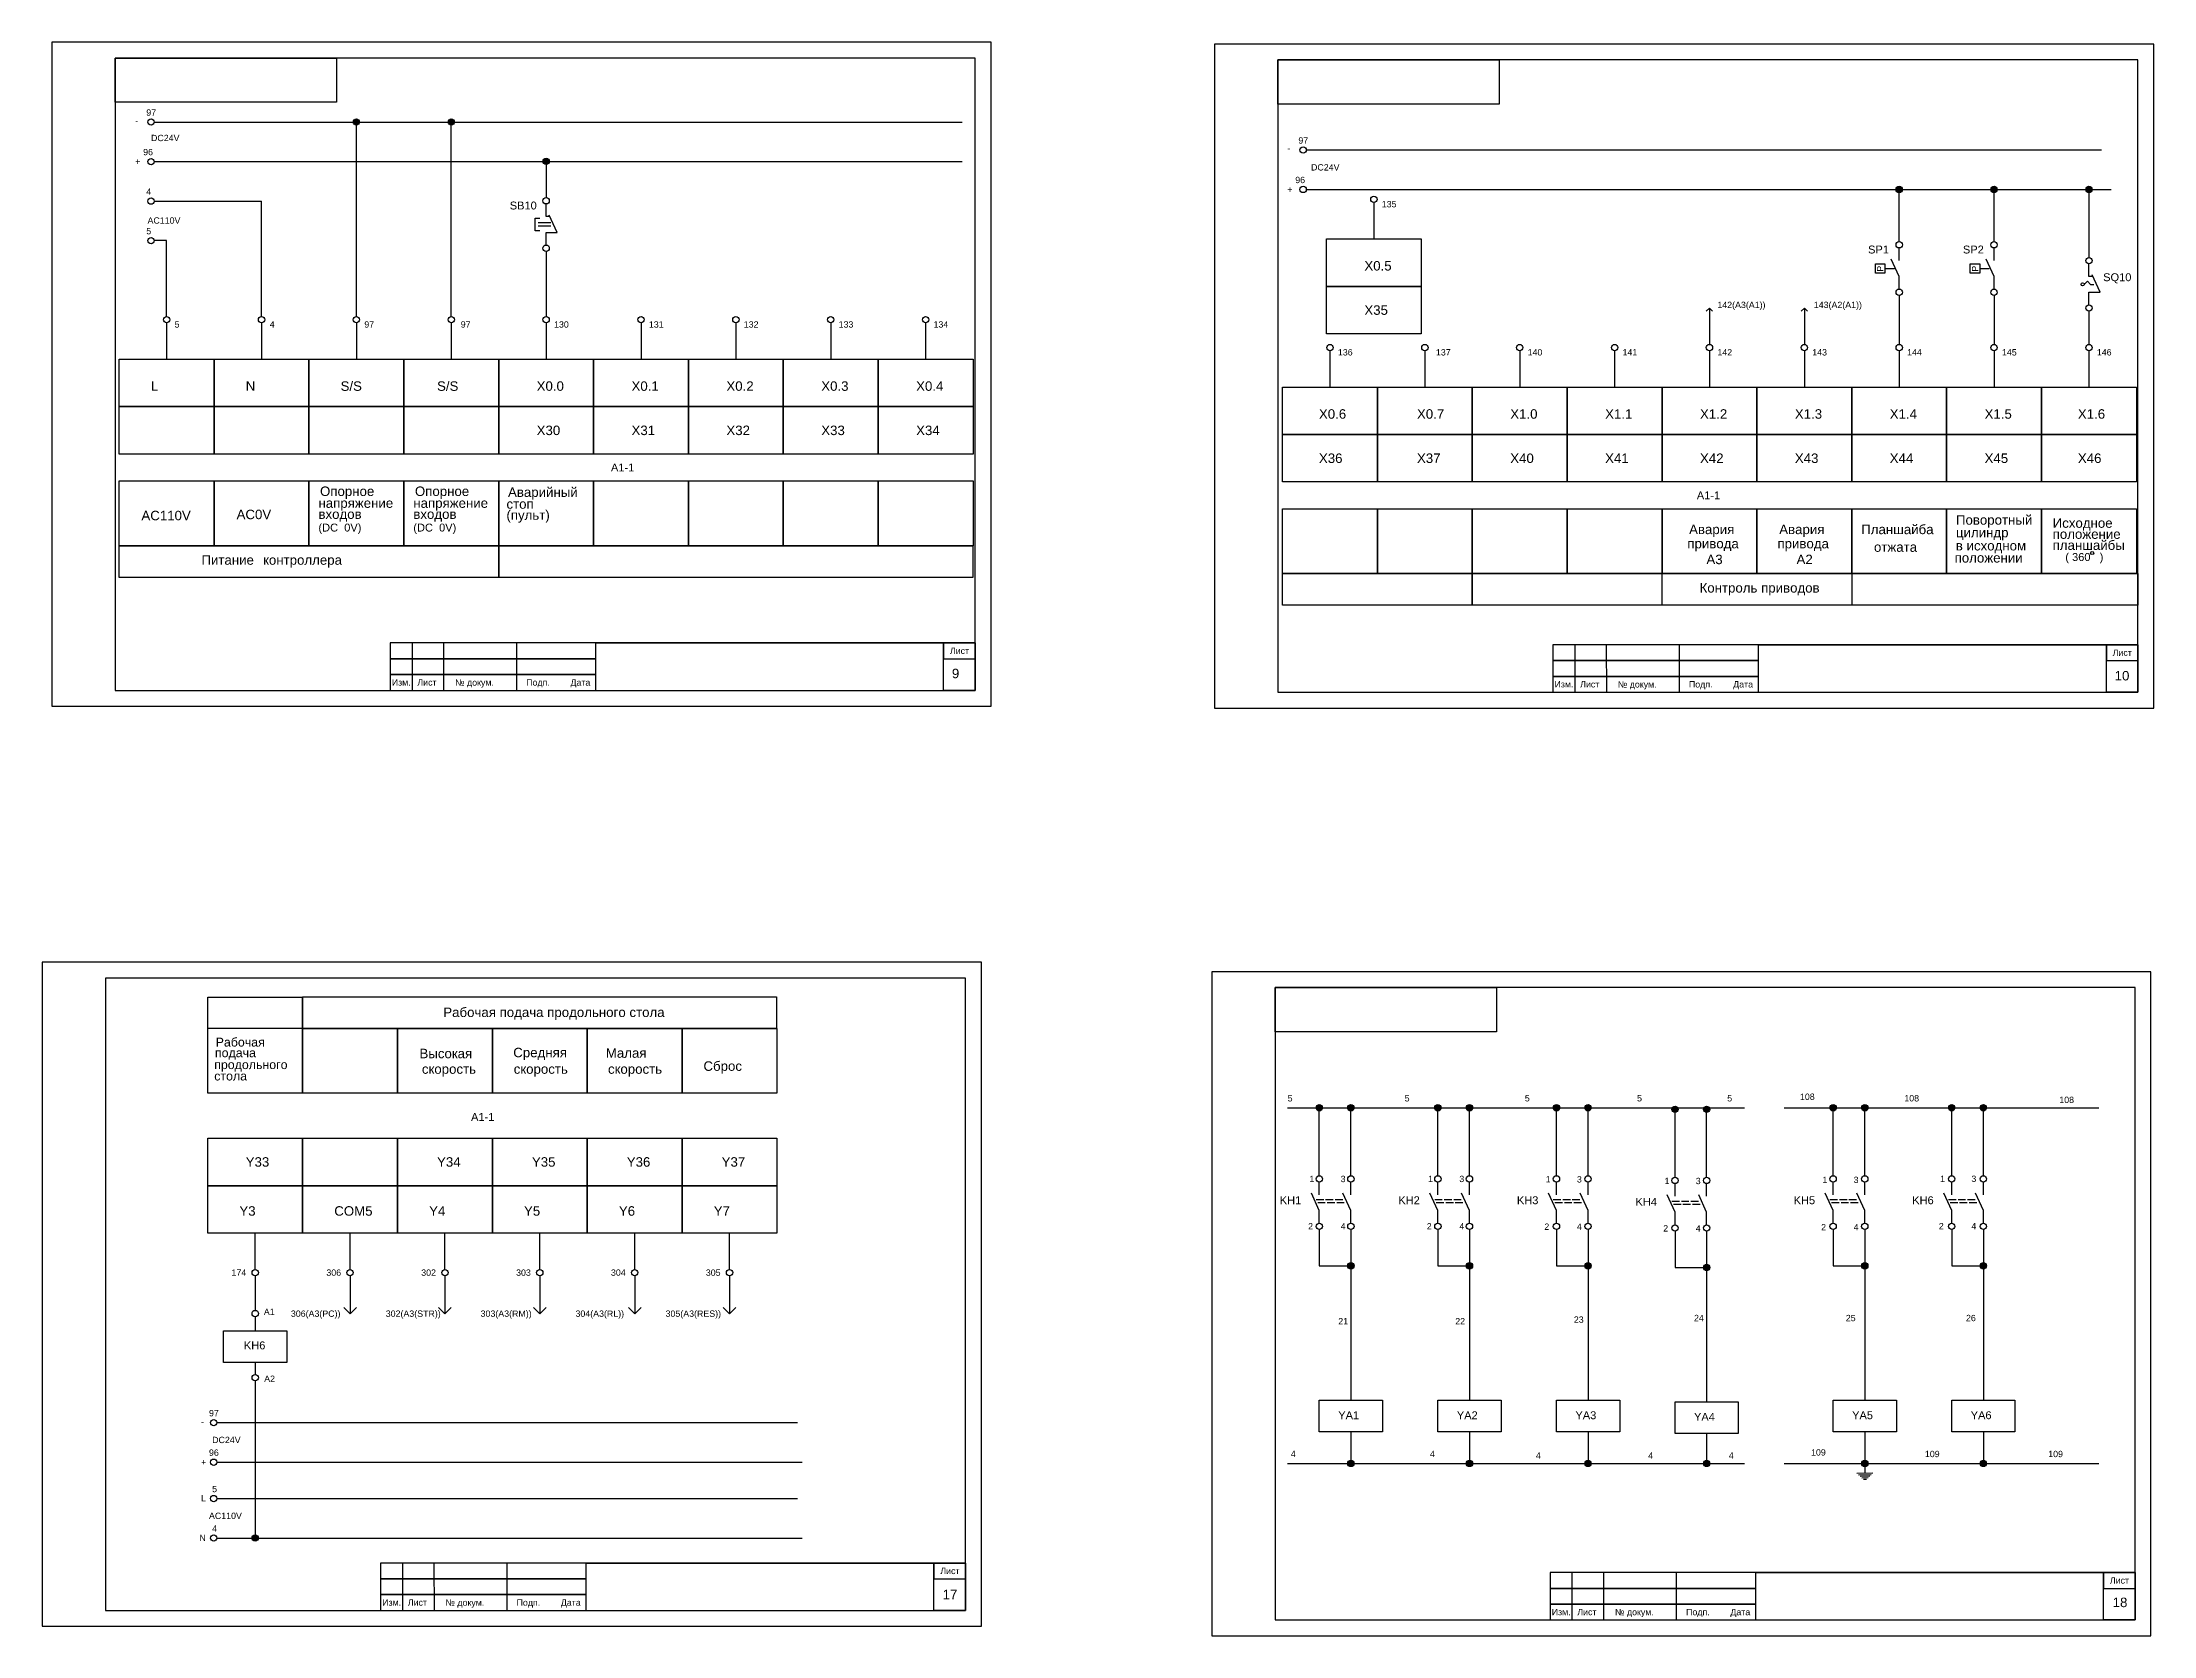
# Model space of a CAD drawing. Header units: millimetres. Extents: x 2144 to 8705, y -937 to 1906.
# Drawn here: x 5941 to 6609, y 120 to 624 of the extents above; entities that cross this region are included whole.
import ezdxf

# ---------------------------------------------------------------- set-up
doc = ezdxf.new("R2010")
doc.units = ezdxf.units.MM
doc.linetypes.add('ACAD_ISO02W100', pattern=[15, 12, -3])
for name, color, linetype, lineweight in [('Маркировка', 7, 'Continuous', 25), ('Оформление', 7, 'Continuous', 30), ('Элементы', 7, 'Continuous', 30)]:
    doc.layers.add(name, color=color, linetype=linetype, lineweight=lineweight)
doc.styles.get("Standard").update_dxf_attribs({"font": 'arial.ttf'})

msp = doc.modelspace()

# ---------------------------------------------------------------- hatches: boundary and pattern name
at = {"layer": 'Элементы'}
h = msp.add_hatch(color=256, dxfattribs=at)
h.dxf.hatch_style = 1
h.paths.add_polyline_path([(6041.73, 598.33, 1), (6039.73, 598.33, 1)])
h = msp.add_hatch(color=256, dxfattribs=at)
h.dxf.hatch_style = 1
h.paths.add_polyline_path([(6071.73, 598.33, 1), (6069.73, 598.33, 1)])
h = msp.add_hatch(color=256, dxfattribs=at)
h.dxf.hatch_style = 1
h.paths.add_polyline_path([(6101.72, 585.93, 1), (6099.72, 585.93, 1)])
h = msp.add_hatch(color=256, dxfattribs=at)
h.dxf.hatch_style = 1
h.paths.add_polyline_path([(6529.61, 577.01, 1), (6527.61, 577.01, 1)])
h = msp.add_hatch(color=256, dxfattribs=at)
h.dxf.hatch_style = 1
h.paths.add_polyline_path([(6559.61, 577.01, 1), (6557.61, 577.01, 1)])
h = msp.add_hatch(color=256, dxfattribs=at)
h.dxf.hatch_style = 1
h.paths.add_polyline_path([(6589.61, 577.01, 1), (6587.61, 577.01, 1)])
h = msp.add_hatch(color=256, dxfattribs=at)
h.dxf.hatch_style = 1
h.paths.add_polyline_path([(6346.22, 286.58, 1), (6344.22, 286.58, 1)])
h = msp.add_hatch(color=256, dxfattribs=at)
h.dxf.hatch_style = 1
h.paths.add_polyline_path([(6356.22, 286.58, 1), (6354.22, 286.58, 1)])
h = msp.add_hatch(color=256, dxfattribs=at)
h.dxf.hatch_style = 1
h.paths.add_polyline_path([(6383.72, 286.58, 1), (6381.72, 286.58, 1)])
h = msp.add_hatch(color=256, dxfattribs=at)
h.dxf.hatch_style = 1
h.paths.add_polyline_path([(6393.72, 286.58, 1), (6391.72, 286.58, 1)])
h = msp.add_hatch(color=256, dxfattribs=at)
h.dxf.hatch_style = 1
h.paths.add_polyline_path([(6421.22, 286.58, 1), (6419.22, 286.58, 1)])
h = msp.add_hatch(color=256, dxfattribs=at)
h.dxf.hatch_style = 1
h.paths.add_polyline_path([(6431.22, 286.58, 1), (6429.22, 286.58, 1)])
h = msp.add_hatch(color=256, dxfattribs=at)
h.dxf.hatch_style = 1
h.paths.add_polyline_path([(6508.72, 286.58, 1), (6506.72, 286.58, 1)])
h = msp.add_hatch(color=256, dxfattribs=at)
h.dxf.hatch_style = 1
h.paths.add_polyline_path([(6518.72, 286.58, 1), (6516.72, 286.58, 1)])
h = msp.add_hatch(color=256, dxfattribs=at)
h.dxf.hatch_style = 1
h.paths.add_polyline_path([(6546.22, 286.58, 1), (6544.22, 286.58, 1)])
h = msp.add_hatch(color=256, dxfattribs=at)
h.dxf.hatch_style = 1
h.paths.add_polyline_path([(6556.22, 286.58, 1), (6554.22, 286.58, 1)])
h = msp.add_hatch(color=256, dxfattribs=at)
h.dxf.hatch_style = 1
h.paths.add_polyline_path([(6458.72, 286.08, 1), (6456.72, 286.08, 1)])
h = msp.add_hatch(color=256, dxfattribs=at)
h.dxf.hatch_style = 1
h.paths.add_polyline_path([(6468.72, 286.08, 1), (6466.72, 286.08, 1)])
h = msp.add_hatch(color=256, dxfattribs=at)
h.dxf.hatch_style = 1
h.paths.add_polyline_path([(6356.22, 236.58, 1), (6354.22, 236.58, 1)])
h = msp.add_hatch(color=256, dxfattribs=at)
h.dxf.hatch_style = 1
h.paths.add_polyline_path([(6393.72, 236.58, 1), (6391.72, 236.58, 1)])
h = msp.add_hatch(color=256, dxfattribs=at)
h.dxf.hatch_style = 1
h.paths.add_polyline_path([(6431.22, 236.58, 1), (6429.22, 236.58, 1)])
h = msp.add_hatch(color=256, dxfattribs=at)
h.dxf.hatch_style = 1
h.paths.add_polyline_path([(6468.72, 236.08, 1), (6466.72, 236.08, 1)])
h = msp.add_hatch(color=256, dxfattribs=at)
h.dxf.hatch_style = 1
h.paths.add_polyline_path([(6518.72, 236.58, 1), (6516.72, 236.58, 1)])
h = msp.add_hatch(color=256, dxfattribs=at)
h.dxf.hatch_style = 1
h.paths.add_polyline_path([(6556.22, 236.58, 1), (6554.22, 236.58, 1)])
h = msp.add_hatch(color=256, dxfattribs=at)
h.dxf.hatch_style = 1
h.paths.add_polyline_path([(6356.22, 174.08, 1), (6354.22, 174.08, 1)])
h = msp.add_hatch(color=256, dxfattribs=at)
h.dxf.hatch_style = 1
h.paths.add_polyline_path([(6393.72, 174.08, 1), (6391.72, 174.08, 1)])
h = msp.add_hatch(color=256, dxfattribs=at)
h.dxf.hatch_style = 1
h.paths.add_polyline_path([(6431.22, 174.08, 1), (6429.22, 174.08, 1)])
h = msp.add_hatch(color=256, dxfattribs=at)
h.dxf.hatch_style = 1
h.paths.add_polyline_path([(6468.72, 174.08, 1), (6466.72, 174.08, 1)])
h = msp.add_hatch(color=256, dxfattribs=at)
h.dxf.hatch_style = 1
h.paths.add_polyline_path([(6518.72, 174.08, 1), (6516.72, 174.08, 1)])
h = msp.add_hatch(color=256, dxfattribs=at)
h.dxf.hatch_style = 1
h.paths.add_polyline_path([(6556.22, 174.08, 1), (6554.22, 174.08, 1)])
h = msp.add_hatch(color=256, dxfattribs=at)
h.dxf.hatch_style = 1
h.paths.add_polyline_path([(6009.7, 150.49, 1), (6007.7, 150.49, 1)])

# ---------------------------------------------------------------- linework, layer by layer
at = {"layer": 'Оформление'}
for p, q in [((6236.42, 618.59), (5964.42, 618.59)), ((5964.42, 618.59), (5964.42, 418.59)), ((6236.42, 418.59), (6236.42, 618.59)), ((6604.11, 618.01), (6332.11, 618.01)), ((6332.11, 618.01), (6332.11, 418.01)), ((6604.11, 418.01), (6604.11, 618.01)), ((5964.42, 418.59), (6236.42, 418.59)), ((6051.42, 418.59), (6236.42, 418.59)), ((6051.42, 418.59), (6236.42, 418.59)), ((6051.42, 418.59), (6236.42, 418.59)), ((6332.11, 418.01), (6604.11, 418.01)), ((6419.11, 418.01), (6604.11, 418.01)), ((6419.11, 418.01), (6604.11, 418.01)), ((6419.11, 418.01), (6604.11, 418.01)), ((6233.38, 327.59), (5961.38, 327.59)), ((5961.38, 327.59), (5961.38, 127.59)), ((6233.38, 127.59), (6233.38, 327.59)), ((6603.22, 324.58), (6331.22, 324.58)), ((6331.22, 324.58), (6331.22, 124.58)), ((6603.22, 124.58), (6603.22, 324.58)), ((5961.38, 127.59), (6233.38, 127.59)), ((6048.38, 127.59), (6233.38, 127.59)), ((6048.38, 127.59), (6233.38, 127.59)), ((6048.38, 127.59), (6233.38, 127.59)), ((6331.22, 124.58), (6603.22, 124.58)), ((6418.22, 124.58), (6603.22, 124.58)), ((6418.22, 124.58), (6603.22, 124.58)), ((6418.22, 124.58), (6603.22, 124.58))]:
    msp.add_line(p, q, dxfattribs=at)
at = {"layer": 'Оформление', "lineweight": 35}
for p, q in [((6116.42, 433.59), (6236.42, 433.59)), ((6484.11, 433.01), (6604.11, 433.01)), ((6113.38, 142.59), (6233.38, 142.59)), ((6483.22, 139.58), (6603.22, 139.58))]:
    msp.add_line(p, q, dxfattribs=at)
at = {"layer": 'Оформление'}
for points in [[(6241.42, 623.59), (5944.42, 623.59), (5944.42, 413.59), (6241.42, 413.59)], [(6609.11, 623.01), (6312.11, 623.01), (6312.11, 413.01), (6609.11, 413.01)], [(6347.48, 546.37), (6377.48, 546.37), (6377.48, 531.37), (6347.48, 531.37)], [(5965.73, 508.33), (5995.73, 508.33), (5995.73, 493.33), (5965.73, 493.33)], [(5995.73, 508.33), (6025.73, 508.33), (6025.73, 493.33), (5995.73, 493.33)], [(6025.73, 508.33), (6055.73, 508.33), (6055.73, 493.33), (6025.73, 493.33)], [(6055.73, 508.33), (6085.73, 508.33), (6085.73, 493.33), (6055.73, 493.33)], [(6085.73, 508.33), (6115.73, 508.33), (6115.73, 493.33), (6085.73, 493.33)], [(6115.73, 508.33), (6145.73, 508.33), (6145.73, 493.33), (6115.73, 493.33)], [(6145.73, 508.33), (6175.73, 508.33), (6175.73, 493.33), (6145.73, 493.33)], [(6175.73, 508.33), (6205.73, 508.33), (6205.73, 493.33), (6175.73, 493.33)], [(6205.73, 508.33), (6235.73, 508.33), (6235.73, 493.33), (6205.73, 493.33)], [(6333.61, 499.51), (6363.61, 499.51), (6363.61, 484.51), (6333.61, 484.51)], [(6363.61, 499.51), (6393.61, 499.51), (6393.61, 484.51), (6363.61, 484.51)], [(6393.61, 499.51), (6423.61, 499.51), (6423.61, 484.51), (6393.61, 484.51)], [(6423.61, 499.51), (6453.61, 499.51), (6453.61, 484.51), (6423.61, 484.51)], [(6453.61, 499.51), (6483.61, 499.51), (6483.61, 484.51), (6453.61, 484.51)], [(6483.61, 499.51), (6513.61, 499.51), (6513.61, 484.51), (6483.61, 484.51)], [(6513.61, 499.51), (6543.61, 499.51), (6543.61, 484.51), (6513.61, 484.51)], [(6543.61, 499.51), (6573.61, 499.51), (6573.61, 484.51), (6543.61, 484.51)], [(6573.61, 499.51), (6603.61, 499.51), (6603.61, 484.51), (6573.61, 484.51)], [(5965.73, 484.83), (5995.73, 484.83), (5995.73, 464.33), (5965.73, 464.33)], [(5995.73, 484.83), (6025.73, 484.83), (6025.73, 464.33), (5995.73, 464.33)], [(6025.73, 484.83), (6055.73, 484.83), (6055.73, 464.33), (6025.73, 464.33)], [(6055.73, 484.83), (6085.73, 484.83), (6085.73, 464.33), (6055.73, 464.33)], [(6085.73, 484.83), (6115.73, 484.83), (6115.73, 464.33), (6085.73, 464.33)], [(6115.73, 484.83), (6145.73, 484.83), (6145.73, 464.33), (6115.73, 464.33)], [(6145.73, 484.83), (6175.73, 484.83), (6175.73, 464.33), (6145.73, 464.33)], [(6175.73, 484.83), (6205.73, 484.83), (6205.73, 464.33), (6175.73, 464.33)], [(6205.73, 484.83), (6235.73, 484.83), (6235.73, 464.33), (6205.73, 464.33)], [(6333.61, 476.01), (6363.61, 476.01), (6363.61, 455.51), (6333.61, 455.51)], [(6363.61, 476.01), (6393.61, 476.01), (6393.61, 455.51), (6363.61, 455.51)], [(6393.61, 476.01), (6423.61, 476.01), (6423.61, 455.51), (6393.61, 455.51)], [(6423.61, 476.01), (6453.61, 476.01), (6453.61, 455.51), (6423.61, 455.51)], [(6453.61, 476.01), (6483.61, 476.01), (6483.61, 455.51), (6453.61, 455.51)], [(6483.61, 476.01), (6513.61, 476.01), (6513.61, 455.51), (6483.61, 455.51)], [(6513.61, 476.01), (6543.61, 476.01), (6543.61, 455.51), (6513.61, 455.51)], [(6543.61, 476.01), (6573.61, 476.01), (6573.61, 455.51), (6543.61, 455.51)], [(6573.61, 476.01), (6603.61, 476.01), (6603.61, 455.51), (6573.61, 455.51)], [(5965.73, 464.33), (6085.73, 464.33), (6085.73, 454.33), (5965.73, 454.33)], [(6085.73, 464.33), (6235.65, 464.33), (6235.65, 454.33), (6085.73, 454.33)], [(6333.61, 455.51), (6393.61, 455.51), (6393.61, 445.51), (6333.61, 445.51)], [(6393.61, 455.51), (6513.61, 455.51), (6513.61, 445.51), (6393.61, 445.51)], [(6453.61, 455.51), (6604.11, 455.51), (6604.11, 445.51), (6453.61, 445.51)], [(6051.42, 418.59), (6068.42, 418.59), (6068.39, 433.59), (6051.39, 433.59)], [(6051.42, 428.59), (6116.42, 428.59), (6116.42, 433.59), (6051.42, 433.59)], [(6051.42, 418.59), (6058.42, 418.59), (6058.42, 433.59), (6051.42, 433.59)], [(6051.42, 418.59), (6091.42, 418.59), (6091.42, 433.59), (6051.42, 433.59)], [(6051.42, 423.59), (6116.42, 423.59), (6116.42, 428.59), (6051.42, 428.59)], [(6236.42, 418.59), (6226.42, 418.59), (6226.42, 433.59), (6236.42, 433.59)], [(6236.42, 433.59), (6226.42, 433.59), (6226.42, 428.59), (6236.42, 428.59)], [(6419.11, 418.01), (6436.11, 418.01), (6436.09, 433.01), (6419.09, 433.01)], [(6419.11, 428.01), (6484.11, 428.01), (6484.11, 433.01), (6419.11, 433.01)], [(6419.11, 418.01), (6426.11, 418.01), (6426.11, 433.01), (6419.11, 433.01)], [(6419.11, 418.01), (6459.11, 418.01), (6459.11, 433.01), (6419.11, 433.01)], [(6419.11, 423.01), (6484.11, 423.01), (6484.11, 428.01), (6419.11, 428.01)], [(6604.11, 418.01), (6594.11, 418.01), (6594.11, 433.01), (6604.11, 433.01)], [(6604.11, 433.01), (6594.11, 433.01), (6594.11, 428.01), (6604.11, 428.01)], [(6051.42, 418.59), (6116.42, 418.59), (6116.42, 423.59), (6051.42, 423.59)], [(6419.11, 418.01), (6484.11, 418.01), (6484.11, 423.01), (6419.11, 423.01)], [(6238.38, 332.59), (5941.38, 332.59), (5941.38, 122.59), (6238.38, 122.59)], [(6608.22, 329.58), (6311.22, 329.58), (6311.22, 119.58), (6608.22, 119.58)], [(6023.71, 311.68), (5993.79, 311.68), (5993.79, 321.61), (6023.71, 321.61)], [(6173.62, 311.68), (6023.71, 311.68), (6023.71, 321.68), (6173.62, 321.68)], [(6023.72, 291.23), (5993.72, 291.23), (5993.72, 311.73), (6023.72, 311.73)], [(6053.73, 291.18), (6023.73, 291.18), (6023.73, 311.68), (6053.73, 311.68)], [(6083.73, 291.18), (6053.73, 291.18), (6053.73, 311.68), (6083.73, 311.68)], [(6113.73, 291.18), (6083.73, 291.18), (6083.73, 311.68), (6113.73, 311.68)], [(6143.73, 291.18), (6113.73, 291.18), (6113.73, 311.68), (6143.73, 311.68)], [(6173.73, 291.18), (6143.73, 291.18), (6143.73, 311.68), (6173.73, 311.68)], [(5993.73, 276.94), (6023.73, 276.94), (6023.73, 261.94), (5993.73, 261.94)], [(6023.73, 276.94), (6053.73, 276.94), (6053.73, 261.94), (6023.73, 261.94)], [(6053.73, 276.94), (6083.73, 276.94), (6083.73, 261.94), (6053.73, 261.94)], [(6083.73, 276.94), (6113.73, 276.94), (6113.73, 261.94), (6083.73, 261.94)], [(6113.73, 276.94), (6143.73, 276.94), (6143.73, 261.94), (6113.73, 261.94)], [(6143.73, 276.94), (6173.73, 276.94), (6173.73, 261.94), (6143.73, 261.94)], [(6048.38, 127.59), (6065.38, 127.59), (6065.36, 142.59), (6048.36, 142.59)], [(6048.38, 137.59), (6113.38, 137.59), (6113.38, 142.59), (6048.38, 142.59)], [(6048.38, 127.59), (6055.38, 127.59), (6055.38, 142.59), (6048.38, 142.59)], [(6048.38, 127.59), (6088.38, 127.59), (6088.38, 142.59), (6048.38, 142.59)], [(6233.38, 127.59), (6223.38, 127.59), (6223.38, 142.59), (6233.38, 142.59)], [(6233.38, 142.59), (6223.38, 142.59), (6223.38, 137.59), (6233.38, 137.59)], [(6048.38, 132.59), (6113.38, 132.59), (6113.38, 137.59), (6048.38, 137.59)], [(6418.22, 124.58), (6435.22, 124.58), (6435.2, 139.58), (6418.2, 139.58)], [(6418.22, 134.58), (6483.22, 134.58), (6483.22, 139.58), (6418.22, 139.58)], [(6418.22, 124.58), (6425.22, 124.58), (6425.22, 139.58), (6418.22, 139.58)], [(6418.22, 124.58), (6458.22, 124.58), (6458.22, 139.58), (6418.22, 139.58)], [(6418.22, 129.58), (6483.22, 129.58), (6483.22, 134.58), (6418.22, 134.58)], [(6603.22, 124.58), (6593.22, 124.58), (6593.22, 139.58), (6603.22, 139.58)], [(6603.22, 139.58), (6593.22, 139.58), (6593.22, 134.58), (6603.22, 134.58)], [(6048.38, 127.59), (6113.38, 127.59), (6113.38, 132.59), (6048.38, 132.59)], [(6418.22, 124.58), (6483.22, 124.58), (6483.22, 129.58), (6418.22, 129.58)]]:
    msp.add_lwpolyline(points, close=True, dxfattribs=at)
at = {"layer": 'Оформление', "lineweight": 30}
msp.add_circle((6589.64, 462.02), 0.5, dxfattribs=at)
at = {"layer": 'Элементы'}
for p, q in [((5976.78, 598.33), (6232.31, 598.33)), ((6040.73, 536.83), (6040.73, 598.33)), ((6070.73, 536.83), (6070.73, 598.33)), ((6341.11, 589.51), (6592.61, 589.51)), ((5976.78, 585.83), (6232.31, 585.83)), ((6100.72, 585.93), (6100.72, 574.43)), ((6341.11, 577.01), (6595.61, 577.01)), ((6528.61, 560.51), (6528.61, 577.01)), ((6558.61, 560.51), (6558.61, 577.01)), ((6588.61, 577.01), (6588.61, 555.51)), ((5976.78, 573.33), (6010.73, 573.33)), ((6010.73, 536.83), (6010.73, 573.33)), ((6097.22, 563.93), (6097.22, 567.93)), ((6097.22, 567.93), (6098.72, 567.93)), ((6100.72, 568.43), (6100.72, 572.43)), ((6101.95, 568.43), (6100.72, 568.43)), ((6104.22, 563.43), (6101.72, 568.93)), ((6362.48, 572.87), (6362.48, 561.37)), ((6098.72, 563.93), (6097.22, 563.93)), ((6102.22, 566.43), (6098.22, 566.43)), ((6102.22, 565.43), (6098.22, 565.43)), ((6100.72, 559.43), (6100.72, 563.43)), ((6100.72, 563.43), (6104.22, 563.43)), ((5980.73, 560.83), (5976.78, 560.83)), ((5980.73, 536.83), (5980.73, 560.83)), ((6100.72, 557.43), (6100.72, 536.93)), ((6528.61, 549.51), (6526.11, 555.01)), ((6528.61, 554.51), (6528.61, 558.51)), ((6558.61, 549.51), (6556.11, 555.01)), ((6558.61, 554.51), (6558.61, 558.51)), ((6524.1, 552.02), (6527.11, 552.01)), ((6528.61, 545.51), (6528.61, 549.51)), ((6554.1, 552.02), (6557.11, 552.01)), ((6558.61, 545.51), (6558.61, 549.51)), ((6587.11, 547.01), (6588.11, 548.01)), ((6588.11, 548.01), (6589.11, 547.01)), ((6588.61, 549.51), (6588.61, 553.51)), ((6589.84, 549.51), (6588.61, 549.51)), ((6592.11, 544.51), (6589.61, 550.01)), ((6528.61, 543.51), (6528.61, 528.01)), ((6558.61, 543.51), (6558.61, 528.01)), ((6588.61, 540.51), (6588.61, 544.51)), ((6588.61, 544.51), (6592.11, 544.51)), ((6589.11, 547.01), (6590.11, 547.01)), ((5980.73, 534.83), (5980.73, 523.33)), ((6010.73, 534.83), (6010.73, 523.33)), ((6040.73, 534.83), (6040.73, 523.33)), ((6070.73, 534.83), (6070.73, 523.33)), ((6100.73, 534.83), (6100.73, 523.33)), ((6130.73, 534.83), (6130.73, 523.33)), ((6160.73, 534.83), (6160.73, 523.33)), ((6190.73, 534.83), (6190.73, 523.33)), ((6220.73, 534.83), (6220.73, 523.33)), ((6468.61, 539.51), (6467.61, 538.51)), ((6468.61, 539.51), (6468.61, 528.01)), ((6468.61, 539.51), (6469.61, 538.51)), ((6498.61, 539.51), (6497.61, 538.51)), ((6498.61, 539.51), (6498.61, 528.01)), ((6498.61, 539.51), (6499.61, 538.51)), ((6588.61, 538.51), (6588.61, 528.01)), ((6348.61, 526.01), (6348.61, 514.51)), ((6378.61, 526.01), (6378.61, 514.51)), ((6408.61, 526.01), (6408.61, 514.51)), ((6438.61, 526.01), (6438.61, 514.51)), ((6468.61, 526.01), (6468.61, 514.51)), ((6498.61, 526.01), (6498.61, 514.51)), ((6528.61, 526.01), (6528.61, 514.51)), ((6558.61, 526.01), (6558.61, 514.51)), ((6588.61, 526.01), (6588.61, 514.51)), ((6335.22, 286.58), (6479.72, 286.58)), ((6345.22, 265.08), (6345.22, 286.58)), ((6355.22, 265.08), (6355.22, 286.58)), ((6382.72, 265.08), (6382.72, 286.58)), ((6392.72, 265.08), (6392.72, 286.58)), ((6420.22, 265.08), (6420.22, 286.58)), ((6430.22, 265.08), (6430.22, 286.58)), ((6457.72, 264.58), (6457.72, 286.08)), ((6467.72, 264.58), (6467.72, 286.08)), ((6492.22, 286.58), (6591.72, 286.58)), ((6507.72, 265.08), (6507.72, 286.58)), ((6517.72, 265.08), (6517.72, 286.58)), ((6545.22, 265.08), (6545.22, 286.58)), ((6555.22, 265.08), (6555.22, 286.58)), ((6345.22, 259.08), (6345.22, 263.08)), ((6355.22, 259.08), (6355.22, 263.08)), ((6382.72, 259.08), (6382.72, 263.08)), ((6392.72, 259.08), (6392.72, 263.08)), ((6420.22, 259.08), (6420.22, 263.08)), ((6430.22, 259.08), (6430.22, 263.08)), ((6457.72, 258.58), (6457.72, 262.58)), ((6467.72, 258.58), (6467.72, 262.58)), ((6507.72, 259.08), (6507.72, 263.08)), ((6517.72, 259.08), (6517.72, 263.08)), ((6545.22, 259.08), (6545.22, 263.08)), ((6555.22, 259.08), (6555.22, 263.08)), ((6345.22, 254.08), (6342.72, 259.58)), ((6345.22, 250.08), (6345.22, 254.08)), ((6355.22, 254.08), (6352.72, 259.58)), ((6355.22, 250.08), (6355.22, 254.08)), ((6382.72, 254.08), (6380.22, 259.58)), ((6382.72, 250.08), (6382.72, 254.08)), ((6392.72, 254.08), (6390.22, 259.58)), ((6392.72, 250.08), (6392.72, 254.08)), ((6420.22, 254.08), (6417.72, 259.58)), ((6420.22, 250.08), (6420.22, 254.08)), ((6430.22, 254.08), (6427.72, 259.58)), ((6430.22, 250.08), (6430.22, 254.08)), ((6457.72, 253.58), (6455.22, 259.08)), ((6467.72, 253.58), (6465.22, 259.08)), ((6507.72, 254.08), (6505.22, 259.58)), ((6507.72, 250.08), (6507.72, 254.08)), ((6517.72, 254.08), (6515.22, 259.58)), ((6517.72, 250.08), (6517.72, 254.08)), ((6545.22, 254.08), (6542.72, 259.58)), ((6545.22, 250.08), (6545.22, 254.08)), ((6555.22, 254.08), (6552.72, 259.58)), ((6555.22, 250.08), (6555.22, 254.08)), ((6345.22, 248.08), (6345.22, 236.58)), ((6355.22, 248.08), (6355.22, 204.08)), ((6382.72, 248.08), (6382.72, 236.58)), ((6392.72, 248.08), (6392.72, 204.08)), ((6420.22, 248.08), (6420.22, 236.58)), ((6430.22, 248.08), (6430.22, 204.08)), ((6457.72, 249.58), (6457.72, 253.58)), ((6457.72, 247.58), (6457.72, 236.08)), ((6467.72, 249.58), (6467.72, 253.58)), ((6467.72, 247.58), (6467.72, 203.58)), ((6507.72, 248.08), (6507.72, 236.58)), ((6517.72, 248.08), (6517.72, 204.08)), ((6545.22, 248.08), (6545.22, 236.58)), ((6555.22, 248.08), (6555.22, 204.08)), ((6008.73, 235.44), (6008.73, 246.94)), ((6038.73, 235.44), (6038.73, 246.94)), ((6068.73, 235.44), (6068.73, 246.94)), ((6098.73, 235.44), (6098.73, 246.94)), ((6128.73, 235.44), (6128.73, 246.94)), ((6158.73, 235.44), (6158.73, 246.94)), ((6345.22, 236.58), (6355.22, 236.58)), ((6382.72, 236.58), (6392.72, 236.58)), ((6420.22, 236.58), (6430.22, 236.58)), ((6457.72, 236.08), (6467.72, 236.08)), ((6507.72, 236.58), (6517.72, 236.58)), ((6545.22, 236.58), (6555.22, 236.58)), ((6008.73, 233.44), (6008.73, 222.49)), ((6038.73, 233.44), (6038.73, 221.44)), ((6068.73, 233.44), (6068.73, 221.44)), ((6098.73, 233.44), (6098.73, 221.44)), ((6128.73, 233.44), (6128.73, 221.44)), ((6158.73, 233.44), (6158.73, 221.44)), ((6008.73, 220.49), (6008.73, 215.99)), ((6038.73, 221.44), (6036.73, 223.44)), ((6038.73, 221.44), (6040.73, 223.44)), ((6068.73, 221.44), (6066.73, 223.44)), ((6068.73, 221.44), (6070.73, 223.44)), ((6098.73, 221.44), (6096.73, 223.44)), ((6098.73, 221.44), (6100.73, 223.44)), ((6128.73, 221.44), (6126.73, 223.44)), ((6128.73, 221.44), (6130.73, 223.44)), ((6158.73, 221.44), (6156.73, 223.44)), ((6158.73, 221.44), (6160.73, 223.44)), ((6008.73, 205.99), (6008.74, 202.2)), ((6355.22, 204.08), (6355.22, 194.08)), ((6392.72, 204.08), (6392.72, 194.08)), ((6430.22, 204.08), (6430.22, 194.08)), ((6467.72, 203.58), (6467.72, 193.58)), ((6517.72, 204.08), (6517.72, 194.08)), ((6555.22, 204.08), (6555.22, 194.08)), ((6008.75, 200.2), (6008.7, 150.49)), ((5996.61, 186.99), (6180.23, 186.99)), ((6355.22, 184.08), (6355.22, 175.08)), ((6392.72, 184.08), (6392.72, 175.08)), ((6430.22, 184.08), (6430.22, 175.08)), ((6467.72, 183.58), (6467.72, 174.58)), ((6517.72, 184.08), (6517.72, 175.08)), ((6555.22, 184.08), (6555.22, 175.08)), ((5996.61, 174.49), (6181.73, 174.49)), ((6335.22, 174.08), (6479.72, 174.08)), ((6492.22, 174.08), (6591.72, 174.08)), ((6515.26, 171.02), (6520.26, 171.15)), ((6515.77, 170.53), (6519.77, 170.64)), ((6516.28, 170.05), (6519.28, 170.12)), ((6516.8, 169.56), (6518.8, 169.61)), ((6517.31, 169.07), (6518.31, 169.1)), ((6517.71, 173.08), (6517.76, 171.08)), ((5996.61, 162.99), (6180.23, 162.99)), ((5996.61, 150.49), (6181.73, 150.49))]:
    msp.add_line(p, q, dxfattribs=at)
at = {"layer": 'Элементы', "linetype": 'ACAD_ISO02W100', "lineweight": 25, "ltscale": 0.2}
for p, q in [((6344.22, 257.58), (6352.72, 257.58)), ((6344.72, 256.58), (6353.22, 256.58)), ((6381.72, 257.58), (6390.22, 257.58)), ((6382.22, 256.58), (6390.72, 256.58)), ((6419.22, 257.58), (6427.72, 257.58)), ((6419.72, 256.58), (6428.22, 256.58)), ((6456.72, 257.08), (6465.22, 257.08)), ((6457.22, 256.08), (6465.72, 256.08)), ((6506.72, 257.58), (6515.22, 257.58)), ((6507.22, 256.58), (6515.72, 256.58)), ((6544.22, 257.58), (6552.72, 257.58)), ((6544.72, 256.58), (6553.22, 256.58))]:
    msp.add_line(p, q, dxfattribs=at)
at = {"layer": 'Элементы'}
for points in [[(6034.42, 618.59), (6034.42, 604.59), (5964.42, 604.59), (5964.42, 618.59)], [(6402.11, 618.01), (6402.11, 604.01), (6332.11, 604.01), (6332.11, 618.01)], [(6347.48, 561.37), (6377.48, 561.37), (6377.48, 546.37), (6347.48, 546.37)], [(6521.1, 550.52), (6521.1, 553.52), (6524.1, 553.52), (6524.1, 550.52)], [(6551.1, 550.52), (6551.1, 553.52), (6554.1, 553.52), (6554.1, 550.52)], [(5965.73, 523.33), (5995.73, 523.33), (5995.73, 508.33), (5965.73, 508.33)], [(5995.73, 523.33), (6025.73, 523.33), (6025.73, 508.33), (5995.73, 508.33)], [(6025.73, 523.33), (6055.73, 523.33), (6055.73, 508.33), (6025.73, 508.33)], [(6055.73, 523.33), (6085.73, 523.33), (6085.73, 508.33), (6055.73, 508.33)], [(6085.73, 523.33), (6115.73, 523.33), (6115.73, 508.33), (6085.73, 508.33)], [(6115.73, 523.33), (6145.73, 523.33), (6145.73, 508.33), (6115.73, 508.33)], [(6145.73, 523.33), (6175.73, 523.33), (6175.73, 508.33), (6145.73, 508.33)], [(6175.73, 523.33), (6205.73, 523.33), (6205.73, 508.33), (6175.73, 508.33)], [(6205.73, 523.33), (6235.73, 523.33), (6235.73, 508.33), (6205.73, 508.33)], [(6333.61, 514.51), (6363.61, 514.51), (6363.61, 499.51), (6333.61, 499.51)], [(6363.61, 514.51), (6393.61, 514.51), (6393.61, 499.51), (6363.61, 499.51)], [(6393.61, 514.51), (6423.61, 514.51), (6423.61, 499.51), (6393.61, 499.51)], [(6423.61, 514.51), (6453.61, 514.51), (6453.61, 499.51), (6423.61, 499.51)], [(6453.61, 514.51), (6483.61, 514.51), (6483.61, 499.51), (6453.61, 499.51)], [(6483.61, 514.51), (6513.61, 514.51), (6513.61, 499.51), (6483.61, 499.51)], [(6513.61, 514.51), (6543.61, 514.51), (6543.61, 499.51), (6513.61, 499.51)], [(6543.61, 514.51), (6573.61, 514.51), (6573.61, 499.51), (6543.61, 499.51)], [(6573.61, 514.51), (6603.61, 514.51), (6603.61, 499.51), (6573.61, 499.51)], [(6401.22, 324.58), (6401.22, 310.58), (6331.22, 310.58), (6331.22, 324.58)], [(6023.73, 246.94), (5993.73, 246.94), (5993.73, 261.94), (6023.73, 261.94)], [(6053.73, 246.94), (6023.73, 246.94), (6023.73, 261.94), (6053.73, 261.94)], [(6083.73, 246.94), (6053.73, 246.94), (6053.73, 261.94), (6083.73, 261.94)], [(6113.73, 246.94), (6083.73, 246.94), (6083.73, 261.94), (6113.73, 261.94)], [(6143.73, 246.94), (6113.73, 246.94), (6113.73, 261.94), (6143.73, 261.94)], [(6173.73, 246.94), (6143.73, 246.94), (6143.73, 261.94), (6173.73, 261.94)], [(5998.73, 215.99), (6018.73, 215.99), (6018.73, 205.99), (5998.73, 205.99)], [(6345.22, 194.08), (6365.22, 194.08), (6365.22, 184.08), (6345.22, 184.08)], [(6382.72, 194.08), (6402.72, 194.08), (6402.72, 184.08), (6382.72, 184.08)], [(6420.22, 194.08), (6440.22, 194.08), (6440.22, 184.08), (6420.22, 184.08)], [(6507.72, 194.08), (6527.72, 194.08), (6527.72, 184.08), (6507.72, 184.08)], [(6545.22, 194.08), (6565.22, 194.08), (6565.22, 184.08), (6545.22, 184.08)], [(6457.72, 193.58), (6477.72, 193.58), (6477.72, 183.58), (6457.72, 183.58)]]:
    msp.add_lwpolyline(points, close=True, dxfattribs=at)
for centre, radius in [((5975.78, 598.33), 1), ((6040.73, 598.33), 1), ((6070.73, 598.33), 1), ((6340.11, 589.51), 1), ((5975.78, 585.83), 1), ((6100.72, 585.93), 1), ((5975.78, 573.33), 1), ((6100.72, 573.43), 1), ((6340.11, 577.01), 1), ((6362.48, 573.87), 1), ((6528.61, 577.01), 1), ((6558.61, 577.01), 1), ((6588.61, 577.01), 1), ((5975.78, 560.83), 1), ((6100.72, 558.43), 1), ((6528.61, 559.51), 1), ((6558.61, 559.51), 1), ((6588.61, 554.51), 1), ((6528.61, 544.51), 1), ((6558.61, 544.51), 1), ((6586.61, 547.01), 0.5), ((5980.73, 535.83), 1), ((6010.73, 535.83), 1), ((6040.73, 535.83), 1), ((6070.73, 535.83), 1), ((6100.73, 535.83), 1), ((6130.73, 535.83), 1), ((6160.73, 535.83), 1), ((6190.73, 535.83), 1), ((6220.73, 535.83), 1), ((6588.61, 539.51), 1), ((6348.61, 527.01), 1), ((6378.61, 527.01), 1), ((6408.61, 527.01), 1), ((6438.61, 527.01), 1), ((6468.61, 527.01), 1), ((6498.61, 527.01), 1), ((6528.61, 527.01), 1), ((6558.61, 527.01), 1), ((6588.61, 527.01), 1), ((6345.22, 286.58), 1), ((6355.22, 286.58), 1), ((6382.72, 286.58), 1), ((6392.72, 286.58), 1), ((6420.22, 286.58), 1), ((6430.22, 286.58), 1), ((6507.72, 286.58), 1), ((6517.72, 286.58), 1), ((6545.22, 286.58), 1), ((6555.22, 286.58), 1), ((6457.72, 286.08), 1), ((6467.72, 286.08), 1), ((6345.22, 264.08), 1), ((6355.22, 264.08), 1), ((6382.72, 264.08), 1), ((6392.72, 264.08), 1), ((6420.22, 264.08), 1), ((6430.22, 264.08), 1), ((6457.72, 263.58), 1), ((6467.72, 263.58), 1), ((6507.72, 264.08), 1), ((6517.72, 264.08), 1), ((6545.22, 264.08), 1), ((6555.22, 264.08), 1), ((6345.22, 249.08), 1), ((6355.22, 249.08), 1), ((6382.72, 249.08), 1), ((6392.72, 249.08), 1), ((6420.22, 249.08), 1), ((6430.22, 249.08), 1), ((6457.72, 248.58), 1), ((6467.72, 248.58), 1), ((6507.72, 249.08), 1), ((6517.72, 249.08), 1), ((6545.22, 249.08), 1), ((6555.22, 249.08), 1), ((6008.73, 234.44), 1), ((6038.73, 234.44), 1), ((6068.73, 234.44), 1), ((6098.73, 234.44), 1), ((6128.73, 234.44), 1), ((6158.73, 234.44), 1), ((6355.22, 236.58), 1), ((6392.72, 236.58), 1), ((6430.22, 236.58), 1), ((6467.72, 236.08), 1), ((6517.72, 236.58), 1), ((6555.22, 236.58), 1), ((6008.73, 221.49), 1), ((6008.73, 201.2), 1), ((5995.61, 186.99), 1), ((5995.61, 174.49), 1), ((6355.22, 174.08), 1), ((6392.72, 174.08), 1), ((6430.22, 174.08), 1), ((6467.72, 174.08), 1), ((6517.72, 174.08), 1), ((6555.22, 174.08), 1), ((5995.61, 162.99), 1), ((5995.61, 150.49), 1), ((6008.7, 150.49), 1)]:
    msp.add_circle(centre, radius, dxfattribs=at)

# ---------------------------------------------------------------- texts
at = {"layer": 'Маркировка'}
for s, height, p in [('97', 2, (5974.28, 600.34)), ('-', 2, (5970.78, 597.83)), ('DC24V', 2, (5975.78, 592.3)), ('96', 2, (5973.29, 587.84)), ('-', 2, (6335.11, 589.01)), ('97', 2, (6338.61, 591.52)), ('+', 2, (5970.78, 584.83)), ('96', 2, (6337.62, 579.02)), ('DC24V', 2, (6342.61, 583.01)), ('4', 2, (5974.28, 575.34)), ('+', 2, (6335.11, 576.01)), ('AC110V', 2, (5974.68, 566.2)), ('SB10', 2.5, (6089.22, 570.69)), ('135', 2, (6364.98, 571.37)), ('5', 2, (5974.28, 562.84)), ('SP1', 2.5, (6518.76, 556.77)), ('SP2', 2.5, (6548.76, 556.77)), ('SQ10', 2.5, (6593.11, 548.01)), ('142(А3(A1))', 2, (6471.11, 539.51)), ('143(А2(A1))', 2, (6501.61, 539.51)), ('5', 2, (5983.24, 533.33)), ('4', 2, (6013.33, 533.35)), ('97', 2, (6043.23, 533.33)), ('97', 2, (6073.73, 533.33)), ('130', 2, (6103.23, 533.33)), ('131', 2, (6133.23, 533.33)), ('132', 2, (6163.23, 533.33)), ('133', 2, (6193.23, 533.33)), ('134', 2, (6223.23, 533.33)), ('136', 2, (6351.11, 524.51)), ('137', 2, (6382.11, 524.51)), ('140', 2, (6411.11, 524.51)), ('141', 2, (6441.11, 524.51)), ('142', 2, (6471.11, 524.51)), ('143', 2, (6501.11, 524.51)), ('144', 2, (6531.11, 524.51)), ('145', 2, (6561.11, 524.51)), ('146', 2, (6591.11, 524.51)), ('A1-1', 2.5, (6121.23, 487.83)), ('A1-1', 2.5, (6464.61, 479.01)), ('5', 2, (6335.22, 288.58)), ('5', 2, (6372.22, 288.58)), ('5', 2, (6410.22, 288.58)), ('5', 2, (6445.72, 288.58)), ('5', 2, (6474.22, 288.58)), ('108', 2, (6497.23, 289.08)), ('108', 2, (6530.23, 288.58)), ('108', 2, (6579.23, 288.08)), ('A1-1', 2.5, (6076.99, 282.42)), ('1', 2, (6342.1, 263.06)), ('3', 2, (6351.98, 263.06)), ('1', 2, (6379.63, 263.07)), ('3', 2, (6389.51, 263.07)), ('1', 2, (6416.81, 262.95)), ('3', 2, (6426.69, 262.95)), ('1', 2, (6454.39, 262.42)), ('3', 2, (6464.27, 262.42)), ('1', 2, (6504.32, 262.77)), ('3', 2, (6514.2, 262.77)), ('1', 2, (6541.56, 263.12)), ('3', 2, (6551.44, 263.12)), ('KH1', 2.5, (6332.72, 256.08)), ('KH2', 2.5, (6370.22, 256.08)), ('KH3', 2.5, (6407.72, 256.08)), ('KH4', 2.5, (6445.22, 255.58)), ('KH5', 2.5, (6495.22, 256.08)), ('KH6', 2.5, (6532.72, 256.08)), ('2', 2, (6341.68, 248.09)), ('4', 2, (6351.98, 248.09)), ('2', 2, (6379.21, 248.09)), ('4', 2, (6389.51, 248.09)), ('2', 2, (6416.39, 247.97)), ('4', 2, (6426.69, 247.97)), ('2', 2, (6453.98, 247.44)), ('4', 2, (6464.27, 247.44)), ('2', 2, (6503.91, 247.79)), ('4', 2, (6514.2, 247.79)), ('2', 2, (6541.14, 248.15)), ('4', 2, (6551.44, 248.15)), ('174', 2, (6001.23, 233.44)), ('306', 2, (6031.23, 233.44)), ('302', 2, (6061.23, 233.44)), ('303', 2, (6091.23, 233.44)), ('304', 2, (6121.23, 233.44)), ('305', 2, (6151.23, 233.44)), ('A1', 2, (6011.46, 221.04)), ('306(A3(PC))', 2, (6020.01, 220.46)), ('302(A3(STR))', 2, (6050.01, 220.46)), ('303(A3(RM))', 2, (6080.01, 220.46)), ('304(A3(RL))', 2, (6110.01, 220.46)), ('305(A3(RES))', 2, (6138.5, 220.46)), ('23', 2, (6425.72, 218.58)), ('24', 2, (6463.72, 219.08)), ('25', 2, (6511.72, 219.08)), ('26', 2, (6549.72, 219.08)), ('21', 2, (6351.22, 218.08)), ('22', 2, (6388.22, 218.08)), ('KH6', 2.5, (6005.15, 210.18)), ('A2', 2, (6011.58, 199.88)), ('-', 2, (5991.61, 186.35)), ('97', 2, (5994.11, 189)), ('YA1', 2.5, (6351.22, 188.08)), ('YA2', 2.5, (6388.72, 188.08)), ('YA3', 2.5, (6426.22, 188.08)), ('YA4', 2.5, (6463.72, 187.58)), ('YA5', 2.5, (6513.72, 188.08)), ('YA6', 2.5, (6551.22, 188.08)), ('DC24V', 2, (5995.11, 180.52)), ('+', 2, (5991.61, 173.52)), ('96', 2, (5994.11, 176.5)), ('4', 2, (6336.22, 176.08)), ('4', 2, (6380.22, 176.08)), ('4', 2, (6413.72, 175.58)), ('4', 2, (6449.22, 175.58)), ('4', 2, (6474.72, 175.58)), ('109', 2, (6500.73, 176.58)), ('109', 2, (6536.73, 176.08)), ('109', 2, (6575.73, 176.08)), ('5', 2, (5995.11, 165)), ('L', 2, (5991.61, 162.09)), ('AC110V', 2, (5994.11, 156.52)), ('4', 2, (5995.11, 152.5)), ('N', 2, (5991.11, 149.52))]:
    msp.add_text(s, height=height, dxfattribs=at).set_placement(p)
at = {"layer": 'Оформление'}
for s, height, p in [('X35', 3, (6359.48, 537.37)), ('X30', 3, (6097.73, 499.33)), ('X31', 3, (6127.73, 499.33)), ('X32', 3, (6157.73, 499.33)), ('X33', 3, (6187.73, 499.33)), ('X34', 3, (6217.73, 499.33)), ('X36', 3, (6345.11, 490.51)), ('X37', 3, (6376.11, 490.51)), ('X40', 3, (6405.61, 490.51)), ('X41', 3, (6435.61, 490.51)), ('X42', 3, (6465.61, 490.51)), ('X43', 3, (6495.61, 490.51)), ('X44', 3, (6525.61, 490.51)), ('X45', 3, (6555.61, 490.51)), ('X46', 3, (6585.11, 490.51)), ('Опорное', 3, (6029.23, 480.07)), ('Опорное', 3, (6059.23, 480.07)), ('Аварийный', 3, (6088.68, 479.78)), ('AC110V', 3, (5972.75, 472.39)), ('AC0V', 3, (6002.84, 472.73)), ('напряжение', 3, (6028.73, 476.33)), ('входов', 3, (6028.73, 472.83)), ('напряжение', 3, (6058.73, 476.33)), ('входов', 3, (6058.73, 472.83)), ('стоп', 3, (6088.18, 476.04)), ('(пульт)', 3, (6088.18, 472.54)), ('Поворотный', 3, (6546.56, 471)), ('(DC  0V)', 2.5, (6028.73, 468.83)), ('(DC  0V)', 2.5, (6058.73, 468.83)), ('Авария', 3, (6462.17, 468.01)), ('Авария', 3, (6490.67, 468.01)), ('Планшайба ', 3, (6516.61, 468)), ('цилиндр', 3, (6546.56, 467)), ('положение', 3, (6577.14, 466.52)), ('Исходное', 3, (6577.14, 470.02)), ('Питание', 3, (5991.73, 458.33)), ('привода', 3, (6461.61, 463.51)), ('А3', 3, (6467.65, 458.51)), ('привода', 3, (6490.11, 463.51)), ('А2', 3, (6496.15, 458.51)), ('отжата', 3, (6520.63, 462.42)), ('положении', 3, (6546.14, 459.02)), ('в исходном', 3, (6546.52, 462.85)), ('планшайбы', 3, (6577.14, 463.02)), ('( 360   )', 2.5, (6581.14, 459.52)), ('контроллера', 3, (6011.23, 458.33)), ('Контроль приводов', 3, (6465.48, 449.52)), ('Лист', 2, (6228.42, 430.09)), ('Лист', 2, (6596.11, 429.51)), ('Изм.', 2, (6051.92, 420.11)), ('Лист', 2, (6060.01, 420.1)), ('№ докум.', 2, (6071.94, 420.08)), ('Подп.', 2, (6094.42, 420.09)), ('Дата', 2, (6108.42, 420.09)), ('9', 3, (6229.05, 422.44)), ('Изм.', 2, (6419.61, 419.53)), ('Лист', 2, (6427.71, 419.52)), ('№ докум.', 2, (6439.63, 419.5)), ('Подп.', 2, (6462.11, 419.51)), ('Дата', 2, (6476.11, 419.51)), ('10', 3, (6596.74, 421.73)), ('Рабочая подача продольного стола', 3, (6068.21, 315.28)), ('Рабочая', 2.8, (5996.23, 305.94)), ('продольного', 2.8, (5995.77, 298.82)), ('подача', 2.8, (5996, 302.57)), ('Высокая', 3, (6060.68, 302.24)), ('Средняя', 3, (6090.33, 302.55)), ('Малая', 3, (6119.6, 302.4)), ('Сброс', 3, (6150.48, 298.26)), ('стола', 2.8, (5995.77, 295.22)), ('скорость', 3, (6061.44, 297.33)), ('скорость', 3, (6090.48, 297.33)), ('скорость', 3, (6120.29, 297.33)), ('Y33', 3, (6005.73, 267.94)), ('Y34', 3, (6066.23, 267.94)), ('Y35', 3, (6096.23, 267.94)), ('Y36', 3, (6126.23, 267.94)), ('Y37', 3, (6156.23, 267.94)), ('Лист', 2, (6225.38, 139.09)), ('17', 3, (6226.11, 131.15)), ('Лист', 2, (6595.22, 136.08)), ('Изм.', 2, (6048.88, 129.11)), ('Лист', 2, (6056.98, 129.1)), ('№ докум.', 2, (6068.9, 129.08)), ('Подп.', 2, (6091.38, 129.09)), ('Дата', 2, (6105.38, 129.09)), ('Изм.', 2, (6418.73, 126.1)), ('Лист', 2, (6426.82, 126.09)), ('№ докум.', 2, (6438.74, 126.07)), ('Подп.', 2, (6461.22, 126.08)), ('Дата', 2, (6475.22, 126.08)), ('18', 3, (6596.11, 128.65))]:
    msp.add_text(s, height=height, dxfattribs=at).set_placement(p)
at = {"layer": 'Элементы'}
for s, p in [('X0.5', (6359.48, 551.37)), ('L', (5975.73, 513.33)), ('N', (6005.73, 513.33)), ('S/S', (6035.73, 513.33)), ('S/S', (6066.23, 513.33)), ('X0.0', (6097.73, 513.33)), ('X0.1', (6127.73, 513.33)), ('X0.2', (6157.73, 513.33)), ('X0.3', (6187.73, 513.33)), ('X0.4', (6217.73, 513.33)), ('X0.6', (6345.11, 504.51)), ('X0.7', (6376.11, 504.51)), ('X1.0', (6405.61, 504.51)), ('X1.1', (6435.61, 504.51)), ('X1.2', (6465.61, 504.51)), ('X1.3', (6495.61, 504.51)), ('X1.4', (6525.61, 504.51)), ('X1.5', (6555.61, 504.51)), ('X1.6', (6585.11, 504.51)), ('Y3', (6003.73, 252.44)), ('COM5', (6033.73, 252.44)), ('Y4', (6063.73, 252.44)), ('Y5', (6093.73, 252.44)), ('Y6', (6123.73, 252.44)), ('Y7', (6153.73, 252.44))]:
    msp.add_text(s, height=3, dxfattribs=at).set_placement(p)
for p in [(6523.63, 551.01), (6553.63, 551.01)]:
    msp.add_text('P', height=2, rotation=90, dxfattribs=at).set_placement(p)

doc.saveas('drawing.dxf')
